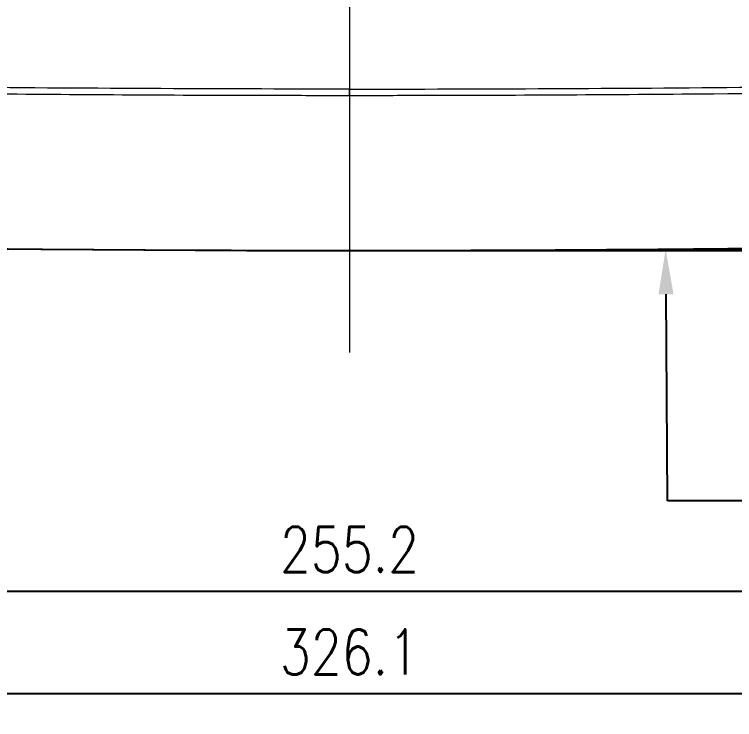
# Model space of a CAD drawing. Header units: millimetres. Extents: x 0 to 1188, y 0 to 840.
# Drawn here: x 273.4 to 329.3, y 598 to 652.7 of the extents above; entities that cross this region are included whole.
import ezdxf

# ---------------------------------------------------------------- set-up
doc = ezdxf.new("R2010")
doc.units = ezdxf.units.MM
doc.layers.add('5剖面线层', color=2, linetype='Continuous', lineweight=20)
doc.layers.add('7', color=7, linetype='Continuous')
doc.styles.add('PC_TEXTSTYLE', font='txt.shx', dxfattribs={"width": 0.8, "bigfont": 'hzfs.shx'})
doc.dimstyles.new('副本 (2) (2)TH_GBDIM', dxfattribs={"dimtxt": 3.5, "dimasz": 2.5, "dimexe": 2, "dimexo": 0, "dimgap": 1.5, "dimtad": 1, "dimtoh": 1, "dimdec": 1, "dimdsep": 46, "dimtxsty": 'PC_TEXTSTYLE', "dimcen": 2.5, "dimazin": 2, "dimtfac": 0.714286, "dimtdec": 1, "dimtmove": 0, "dimatfit": 3, "dimfxl": 1, "dimtolj": 1, "dimtzin": 0, "dimarcsym": 0})

# ---------------------------------------------------------------- blocks, each defined once
blk = doc.blocks.new('*D32')
at = {"layer": '7', "color": 0, "lineweight": -2, "ltscale": 5, "transparency": 16777216}
for p, q in [((171.841, 637.071), (171.841, 605.963)), ((427.036, 637.071), (427.036, 605.963)), ((424.536, 607.963), (174.341, 607.963))]:
    blk.add_line(p, q, dxfattribs=at)
at = {"layer": '7', "color": 0, "ltscale": 5, "transparency": 16777216}
for points in [[(174.341, 608.38), (174.341, 607.546), (171.841, 607.963)], [(424.536, 608.38), (424.536, 607.546), (427.036, 607.963)]]:
    blk.add_solid(points, dxfattribs=at)
at = {"layer": 'DEFPOINTS', "color": 0, "ltscale": 5, "transparency": 16777216}
for p in [(171.841, 637.071), (427.036, 637.071), (171.841, 607.963)]:
    blk.add_point(p, dxfattribs=at)
at = {"layer": '7', "color": 0, "ltscale": 5, "transparency": 16777216, "insert": (299.438, 611.213), "char_height": 3.5, "attachment_point": 5, "style": 'PC_TEXTSTYLE'}
blk.add_mtext('\\A1;255.2', dxfattribs=at)
blk = doc.blocks.new('*D33')
at = {"layer": '7', "color": 0, "lineweight": -2, "ltscale": 5, "transparency": 16777216}
for p, q in [((136.396, 672.964), (136.396, 598.019)), ((462.48, 672.964), (462.48, 598.019)), ((459.98, 600.019), (138.896, 600.019))]:
    blk.add_line(p, q, dxfattribs=at)
at = {"layer": '7', "color": 0, "ltscale": 5, "transparency": 16777216}
for points in [[(138.896, 600.436), (138.896, 599.602), (136.396, 600.019)], [(459.98, 600.436), (459.98, 599.602), (462.48, 600.019)]]:
    blk.add_solid(points, dxfattribs=at)
at = {"layer": 'DEFPOINTS', "color": 0, "ltscale": 5, "transparency": 16777216}
for p in [(136.396, 672.964), (462.48, 672.964), (136.396, 600.019)]:
    blk.add_point(p, dxfattribs=at)
at = {"layer": '7', "color": 0, "ltscale": 5, "transparency": 16777216, "insert": (299.438, 603.269), "char_height": 3.5, "attachment_point": 5, "style": 'PC_TEXTSTYLE'}
blk.add_mtext('\\A1;326.1', dxfattribs=at)
blk = doc.blocks.new('*D37')
at = {"layer": '7', "color": 0, "lineweight": -2, "ltscale": 5, "transparency": 16777216}
for p, q in [((462.936, 684.165), (504.842, 684.165)), ((502.842, 636.916), (502.842, 681.665)), ((299.438, 634.416), (504.842, 634.416))]:
    blk.add_line(p, q, dxfattribs=at)
at = {"layer": '7', "color": 0, "ltscale": 5, "transparency": 16777216}
for points in [[(502.426, 681.665), (503.259, 681.665), (502.842, 684.165)], [(502.426, 636.916), (503.259, 636.916), (502.842, 634.416)]]:
    blk.add_solid(points, dxfattribs=at)
at = {"layer": 'DEFPOINTS', "color": 0, "ltscale": 5, "transparency": 16777216}
for p in [(462.936, 684.165), (502.842, 684.165), (299.438, 634.416)]:
    blk.add_point(p, dxfattribs=at)
at = {"layer": '7', "color": 0, "ltscale": 5, "transparency": 16777216, "insert": (499.592, 660.522), "char_height": 3.5, "attachment_point": 5, "rotation": 90, "style": 'PC_TEXTSTYLE'}
blk.add_mtext('\\A1;49.7', dxfattribs=at)

msp = doc.modelspace()

# ---------------------------------------------------------------- linework, layer by layer
at = {"color": 7, "linetype": 'Continuous', "lineweight": 15}
for q in [(299.4382, 646.9292), (299.4382, 646.3189)]:
    msp.add_line((299.4382, 646.4515), q, dxfattribs=at)
for points, knots in [([(345.0947, 647.2797), (344.4887, 647.8948), (343.0754, 649.3535), (341.0222, 651.8075), (338.942, 654.6081), (336.4106, 658.5074), (333.7104, 663.674), (331.2744, 670.2304), (329.6814, 677.0501), (328.9634, 684.0074), (329.1331, 691.0025), (330.1865, 697.9215), (332.1088, 704.646), (334.872, 711.0791), (338.4251, 717.1053), (342.716, 722.629), (347.6765, 727.5741), (353.2231, 731.8276), (359.249, 735.4042), (363.5753, 737.1063), (365.738, 737.9573)], [0.00838074, 0.00838074, 0.00838074, 0.00838074, 0.03156878, 0.0629369, 0.09423935, 0.12523692, 0.18774626, 0.25039412, 0.31263539, 0.37537266, 0.43777027, 0.50009639, 0.56287426, 0.62513218, 0.68767123, 0.75028616, 0.81252715, 0.8752815, 0.93765256, 1, 1, 1, 1]), ([(299.4382, 646.9292), (289.0256, 646.9558), (268.2072, 647.0091), (247.3926, 647.3817), (236.9887, 647.5679)], [0, 0, 0, 0, 0.50016128, 1, 1, 1, 1]), ([(299.4382, 646.9292), (309.8507, 646.9558), (330.6691, 647.0091), (351.4837, 647.3817), (361.8876, 647.5679)], [0, 0, 0, 0, 0.5001613, 1, 1, 1, 1]), ([(236.9789, 647.0903), (242.8648, 646.9797), (254.6362, 646.7584), (273.6469, 646.5414), (288.5811, 646.4575), (297.6287, 646.4525), (299.4382, 646.4515)], [0, 0, 0, 0, 0.28274062, 0.56547014, 0.91309451, 1, 1, 1, 1]), ([(299.4382, 646.4515), (301.2476, 646.4525), (310.2952, 646.4575), (325.2294, 646.5414), (344.2401, 646.7584), (356.0116, 646.9797), (361.8974, 647.0903)], [0, 0, 0, 0, 0.0869055, 0.4345299, 0.7172594, 1, 1, 1, 1]), ([(427.0355, 637.0715), (412.8788, 636.5386), (384.5646, 635.4728), (342.0677, 634.6214), (299.5355, 634.3134), (256.9756, 634.6187), (214.3951, 635.47), (186.0253, 636.5377), (171.8408, 637.0715)], [0, 0, 0, 0, 0.1665001, 0.3330093, 0.4995095, 0.6663367, 0.833173, 1, 1, 1, 1])]:
    msp.add_open_spline(points, degree=3, knots=knots, dxfattribs=at)
at = {"layer": '5剖面线层', "color": 1, "linetype": 'ByBlock', "ltscale": 7}
msp.add_line((299.4382, 780.2287), (299.4382, 626.4885), dxfattribs=at)
at = {"layer": '7', "color": 4, "ltscale": 5}
for p, q in [((324.128, 614.9998), (323.9999, 631.0143)), ((351.578, 614.9998), (324.128, 614.9998))]:
    msp.add_line(p, q, dxfattribs=at)
msp.add_arc((299.4381, 3701.347), 3066.9309, 267.6155639, 272.3844361, dxfattribs=at)
msp.add_solid([(324.5832, 631.0189), (323.4165, 631.0096), (323.9719, 634.5142)], dxfattribs=at)

# ---------------------------------------------------------------- dimensions: what is measured, and where the dimension line sits
dim = msp.add_linear_dim(base=(502.8424, 684.1645), p1=(299.4382, 634.4156), p2=(462.9359, 684.1645), angle=90, dimstyle='副本 (2) (2)TH_GBDIM', dxfattribs=at)
dim.commit()
dim.dimension.update_dxf_attribs({"geometry": '*D37', "text_midpoint": (502.8424, 660.5217), "dimtype": 160})
for base, p1, p2, picture, middle in [((136.396, 600.0191), (462.4803, 672.964), (136.396, 672.964), '*D33', (299.4382, 603.2691)), ((171.8408, 607.9631), (427.0355, 637.0715), (171.8408, 637.0715), '*D32', (299.4381, 611.2131))]:
    dim = msp.add_linear_dim(base=base, p1=p1, p2=p2, dimstyle='副本 (2) (2)TH_GBDIM', dxfattribs=at)
    dim.commit()
    dim.dimension.update_dxf_attribs({"geometry": picture, "text_midpoint": middle})

doc.saveas('drawing.dxf')
